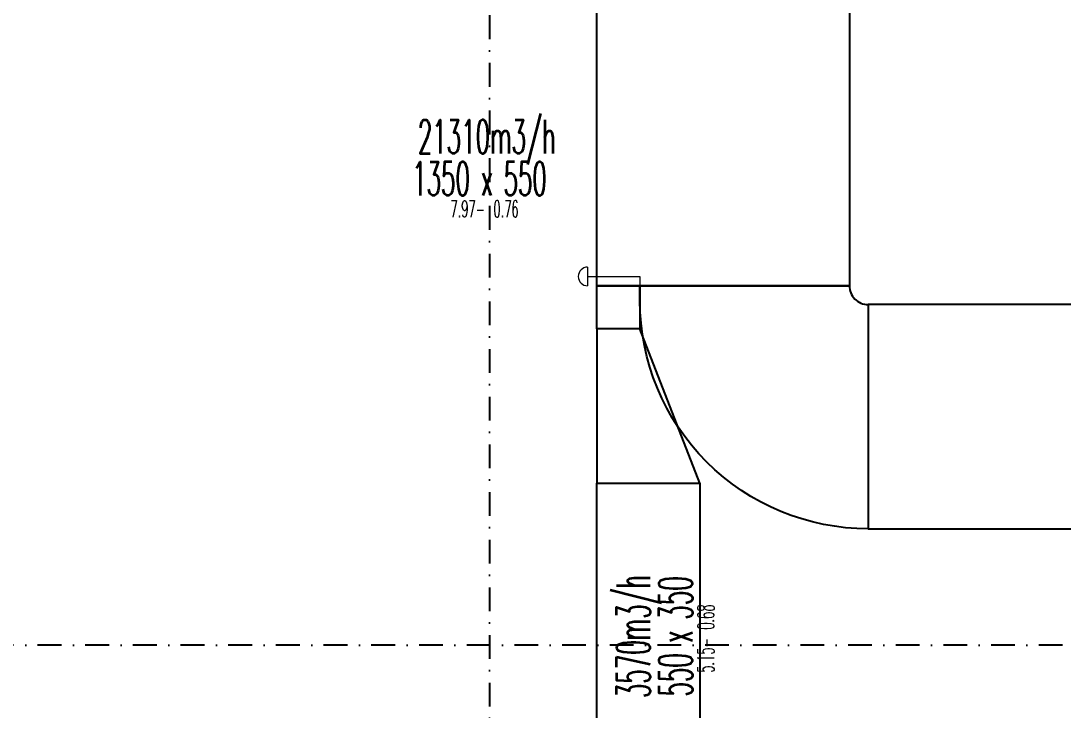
# Model space of a CAD drawing. Header units: inches. Extents: x -772 to 6765, y -813 to 4093.
# Drawn here: x 599 to 1157, y 815 to 1184 of the extents above; entities that cross this region are included whole.
import ezdxf
from ezdxf.enums import TextEntityAlignment as Align

# ---------------------------------------------------------------- set-up
doc = ezdxf.new("R2010")
doc.units = ezdxf.units.IN
doc.header["$MEASUREMENT"] = 0
doc.linetypes.add('DASHDOT', pattern=[25.4, 12.7, -6.35, 0, -6.35])
doc.layers.add('H_STR_Aks', color=250, linetype='DASHDOT')
doc.layers.add('MTY-UFLEME-KANALI', color=20, linetype='Continuous')
doc.layers.add('HIZ-PA', color=253, linetype='Continuous', lineweight=0, transparency=0.5)
doc.layers.add('MTY-UFLEME-KANALI-CAP', color=21, linetype='Continuous', lineweight=0)
doc.styles.add('CAP', font='simplxtw.shx', dxfattribs={"width": 0.65})

# ---------------------------------------------------------------- blocks, each defined once
blk = doc.blocks.new('*U173')
at = {"layer": 'MTY-UFLEME-KANALI-CAP', "linetype": 'ByBlock'}
blk.add_line((-28, 10), (-28, 0), dxfattribs=at)
at = {"layer": 'MTY-UFLEME-KANALI-CAP'}
for p, q in [((-28, 5), (0, 5)), ((0, 5), (0, 0))]:
    blk.add_line(p, q, dxfattribs=at)
at = {"layer": 'MTY-UFLEME-KANALI-CAP', "linetype": 'ByBlock'}
blk.add_arc((-28, 5), 5, 90, 270, dxfattribs=at)
blk = doc.blocks.new('*U230')
at = {"layer": 'HIZ-PA', "color": 3, "style": 'CAP', "width": 0.5}
blk.add_attdef('HIZ', text='', height=0.5, dxfattribs=at).set_placement((-0.049, -1.954), align=Align.BOTTOM_RIGHT)
blk.add_attdef('PA', text='', height=0.5, dxfattribs=at).set_placement((0.201, -1.954), align=Align.BOTTOM_LEFT)
at = {"layer": 'MTY-UFLEME-KANALI-CAP', "color": 7, "style": 'CAP', "width": 0.5}
for tag, p in [('DEBI', (0.001, -0.204)), ('X', (0.001, -1.454))]:
    blk.add_attdef(tag, text='', height=1, dxfattribs=at).set_placement(p, align=Align.BOTTOM_CENTER)
blk.add_attdef('A', text='', height=1, dxfattribs=at).set_placement((-0.499, -1.454), align=Align.BOTTOM_RIGHT)
blk.add_attdef('B', text='', height=1, dxfattribs=at).set_placement((0.501, -1.454), align=Align.BOTTOM_LEFT)
blk = doc.blocks.new('mekanik')
at = {"layer": 'MTY-UFLEME-KANALI'}
for points in [[(20177.5, 8039.77), (20312.5, 8039.77), (20312.5, 7882.31), (20177.5, 7882.31)], [(20177.5, 7882.31), (20200.5, 7882.31), (20200.5, 7859.31), (20177.5, 7859.31)], [(20610.94, 7752.31), (20610.94, 7872.31), (20322.5, 7872.31), (20322.5, 7752.31)], [(20177.5, 7776.81), (20232.5, 7776.81), (20200.5, 7859.31), (20177.5, 7859.31)], [(20232.5, 7590.81), (20177.5, 7590.81), (20177.5, 7776.81), (20232.5, 7776.81)]]:
    blk.add_lwpolyline(points, close=True, dxfattribs=at)
blk.add_lwpolyline([(20322.5, 7872.31), (20322.5, 7752.31), (20322.5, 7752.31, -0.414214), (20200.5, 7874.31), (20200.5, 7882.31), (20312.5, 7882.31, 0.414214), (20322.5, 7872.31)], format="xyb", close=True, dxfattribs=at)
at = {"layer": 'MTY-UFLEME-KANALI-CAP', "xscale": 18, "yscale": 18, "zscale": 18}
blk.add_blockref('*U230', (20118.51, 7951.41), dxfattribs=at).add_auto_attribs({'DEBI': '21310m3/h', 'X': 'x', 'A': '1350', 'B': '550', 'PA': '0.76', 'HIZ': '7.97-'})
at = {"layer": 'MTY-UFLEME-KANALI-CAP'}
blk.add_blockref('*U173', (20200.5, 7882.31), dxfattribs=at)
at = {"layer": 'MTY-UFLEME-KANALI-CAP', "xscale": 18, "yscale": 18, "zscale": 18, "rotation": 90}
blk.add_blockref('*U230', (20207.76, 7694.73), dxfattribs=at).add_auto_attribs({'DEBI': '3570m3/h', 'X': 'x', 'A': '550', 'B': '350', 'PA': '0.68', 'HIZ': '5.15-'})

msp = doc.modelspace()

# ---------------------------------------------------------------- linework, layer by layer
at = {"layer": 'H_STR_Aks'}
for p, q in [((850, 4043), (850, -712.77)), ((6664.51, 850), (-659.05, 850))]:
    msp.add_line(p, q, dxfattribs=at)

# ---------------------------------------------------------------- block references
msp.add_blockref('mekanik', (-19270, -6840))

doc.saveas('drawing.dxf')
